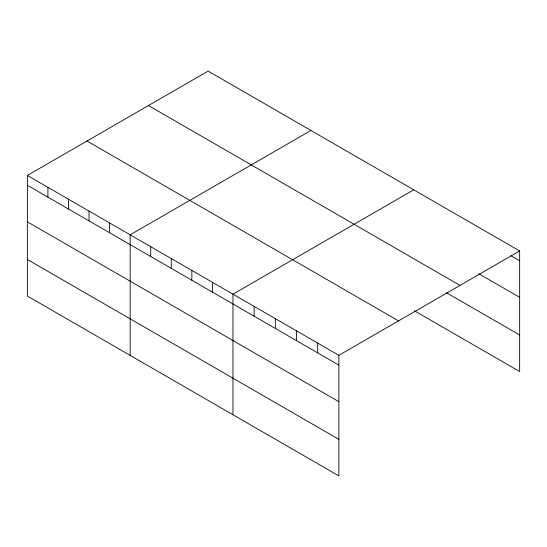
<?xml version="1.0" encoding="UTF-8"?>
<svg xmlns="http://www.w3.org/2000/svg" width="547" height="547" viewBox="0 0 547 547"><rect width="100%" height="100%" fill="white"/><g stroke="black" fill="none" stroke-linecap="round" stroke-linejoin="round"><path stroke-width="0.82" d="M27.35 175.464L338.88 355.324L338.88 475.897L27.35 296.036L27.35 175.464L208.12 71.103L519.65 250.964L519.65 371.536L414.462 310.805M310.922 130.453L130.152 234.82L130.152 355.393M413.73 189.809L232.96 294.177L232.96 414.749M338.88 355.324L519.65 250.964M510.884 255.702L519.65 260.762M478.741 273.698L519.65 297.315M148.463 105.544L459.993 285.404M446.605 292.802L519.65 334.976M87.007 141.023L398.537 320.884M27.35 185.269L338.88 365.129M27.35 221.822L338.88 401.683M27.35 259.483L338.88 439.344M317.698 343.099L317.698 352.897M296.515 330.867L296.515 340.665M275.326 318.634L275.326 328.439M254.143 306.402L254.143 316.207M212.4 282.307L212.4 292.105M191.84 270.43L191.84 280.235M171.279 258.56L171.279 268.365M150.719 246.69L150.719 256.495M109.591 222.95L109.591 232.748M89.031 211.08L89.031 220.879M68.471 199.211L68.471 209.009M47.91 187.341L47.91 197.139"/></g></svg>
